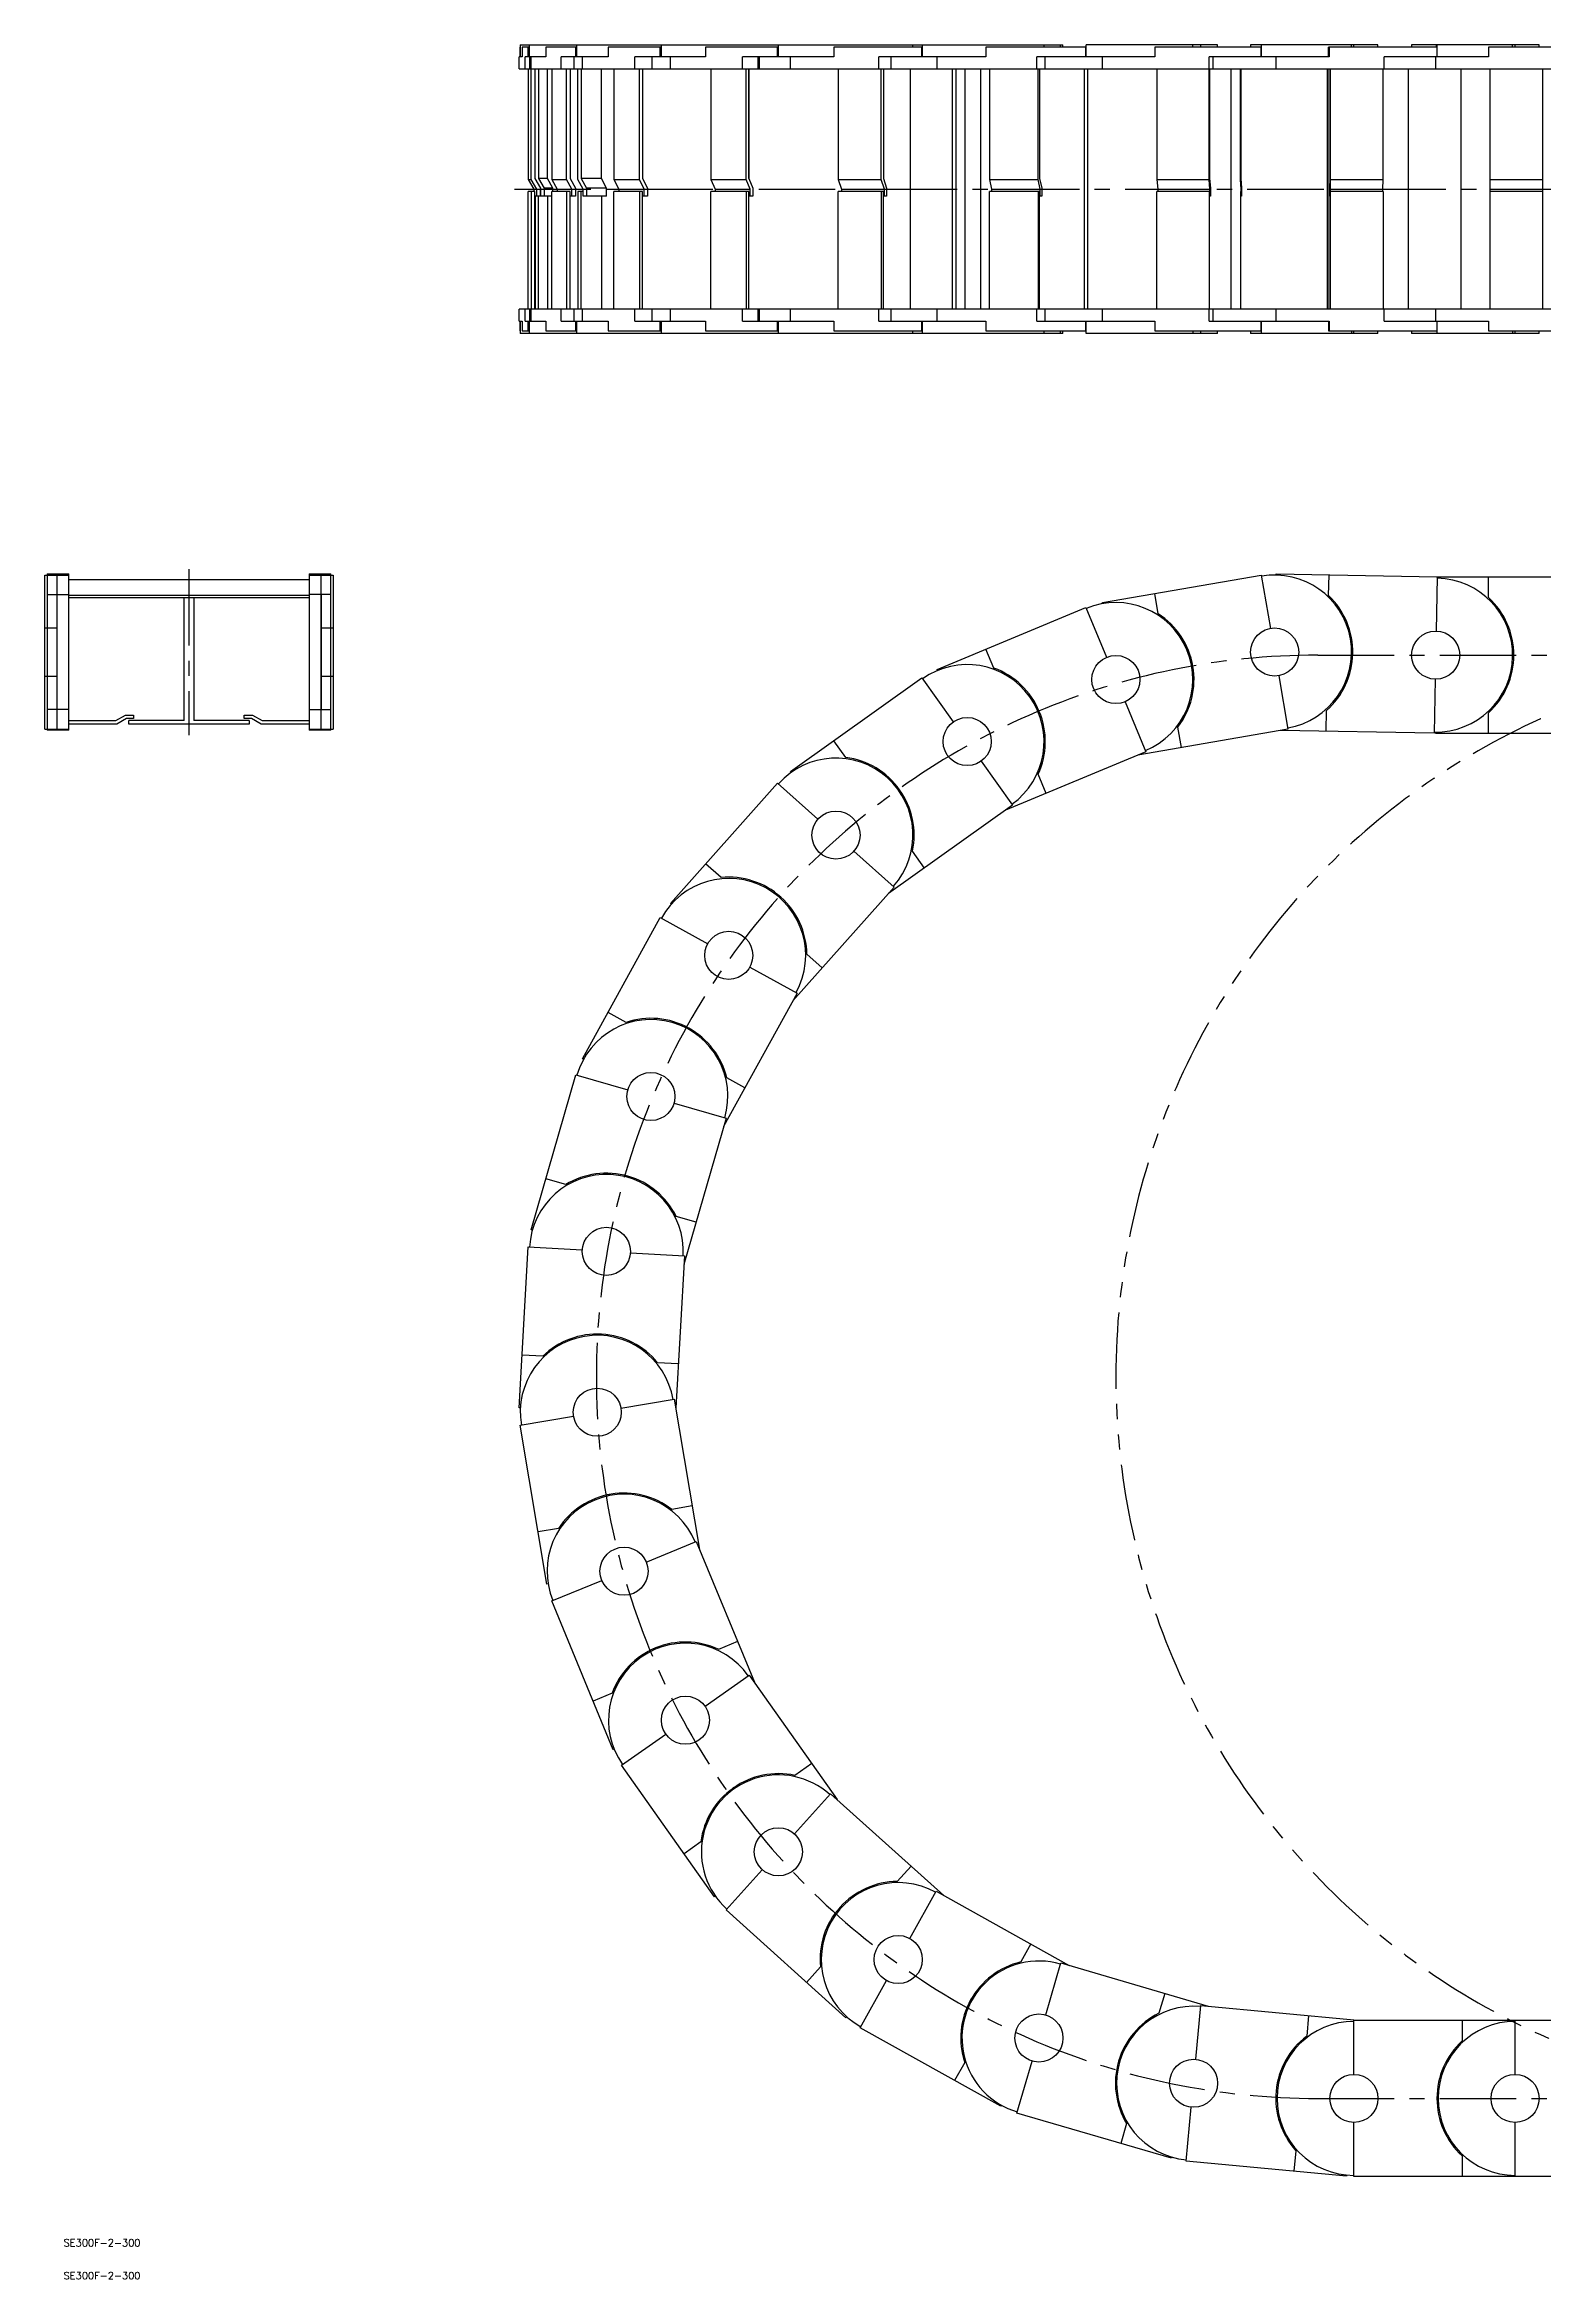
# Model space of a CAD drawing. Extents: x -197 to 1110, y -809 to 120.
# Drawn here: x -197 to 426, y -809 to 120 of the extents above; entities that cross this region are included whole.
import ezdxf

# ---------------------------------------------------------------- set-up
doc = ezdxf.new("R2010")
doc.units = 0
doc.linetypes.add('CENTER', pattern=[50.8, 31.75, -6.35, 6.35, -6.35])
doc.linetypes.add('PHANTOM', pattern=[63.5, 31.75, -6.35, 6.35, -6.35, 6.35, -6.35])
doc.layers.get('0').update_dxf_attribs({"linetype": 'CONTINUOUS'})
doc.layers.add('CENTER', color=1, linetype='CONTINUOUS')
doc.styles.get("Standard").update_dxf_attribs({"font": 'txt.shx', "height": 3, "bigfont": 'bigfont.shx'})

# ---------------------------------------------------------------- blocks, each defined once
blk = doc.blocks.new('*U2')
at = {"color": 7, "linetype": 'CONTINUOUS'}
blk.add_text('SE300F-2-300', height=3, dxfattribs=at).set_placement((-189.49, -809))
blk = doc.blocks.new('*U3')
at = {"color": 7, "linetype": 'CONTINUOUS'}
blk.add_text('SE300F-2-300', height=3, dxfattribs=at).set_placement((-189.49, -795.33))

msp = doc.modelspace()

# ---------------------------------------------------------------- linework, layer by layer
at = {"color": 7, "linetype": 'CONTINUOUS'}
for p, q in [((0, 110), (0, 115)), ((1.24, 115), (0, 115)), ((0.4, 115), (0.4, 119)), ((0.45, 119), (0.4, 119)), ((0.45, 120), (0.45, 115)), ((0.45, 120), (226.13, 120)), ((1.24, 119), (1.24, 115)), ((4.29, 119), (1.24, 119)), ((2.55, 110), (2.55, 115)), ((11.1, 115), (2.55, 115)), ((3.79, 115), (3.79, 119)), ((4.24, 115), (4.24, 110)), ((4.29, 115), (4.29, 120)), ((5.01, 110), (5.01, 115)), ((11.1, 119), (11.1, 115)), ((24.03, 119), (11.1, 119)), ((17.46, 110), (17.46, 115)), ((36.95, 115), (17.46, 115)), ((22.78, 115), (22.78, 110)), ((23.55, 115), (23.55, 119)), ((24.03, 115), (24.03, 120)), ((26.32, 110), (26.32, 115)), ((36.95, 119), (36.95, 115)), ((59.13, 119), (36.95, 119)), ((48.06, 110), (48.06, 115)), ((77.53, 115), (48.06, 115)), ((55.15, 115), (55.15, 110)), ((58.69, 115), (58.69, 119)), ((59.13, 115), (59.13, 120)), ((62.89, 110), (62.89, 115)), ((77.53, 119), (77.53, 115)), ((107.84, 119), (77.53, 119)), ((130.79, 115), (92.83, 115)), ((92.83, 110), (92.83, 115)), ((99.23, 115), (99.23, 110)), ((99.73, 115), (99.73, 110)), ((107.47, 115), (107.47, 119)), ((107.84, 115), (107.84, 120)), ((112.87, 110), (112.87, 115)), ((167.73, 119), (130.79, 119)), ((130.79, 119), (130.79, 115)), ((194.09, 115), (149.52, 115)), ((149.52, 110), (149.52, 115)), ((154.5, 115), (154.5, 110)), ((163.73, 119), (163.73, 120)), ((167.44, 115), (167.44, 119)), ((167.73, 115), (167.73, 120)), ((173.79, 110), (173.79, 115)), ((194.09, 119), (194.09, 115)), ((235.82, 119), (194.09, 119)), ((215.32, 110), (215.32, 115)), ((264.27, 115), (215.32, 115)), ((218.3, 119), (218.3, 120)), ((218.62, 115), (218.62, 110)), ((225.12, 119), (225.12, 120)), ((226.13, 119), (226.13, 120)), ((235.62, 115), (235.62, 119)), ((280.13, 120), (235.82, 120)), ((290.44, 120), (235.82, 120)), ((235.82, 115), (235.82, 120)), ((242.59, 110), (242.59, 115)), ((308.7, 119), (264.27, 119)), ((264.27, 119), (264.27, 115)), ((280.13, 119), (280.13, 120)), ((283.44, 119), (283.44, 120)), ((336.78, 115), (286.93, 115)), ((286.93, 110), (286.93, 115)), ((288.4, 115), (288.4, 110)), ((290.44, 119), (290.44, 120)), ((346.15, 120), (304.15, 120)), ((304.15, 120), (304.15, 119)), ((308.61, 115), (308.61, 119)), ((308.7, 115), (308.7, 120)), ((314.77, 110), (314.77, 115)), ((314.78, 110), (314.78, 115)), ((357.14, 120), (324.15, 120)), ((336.61, 115), (336.61, 119)), ((381.77, 119), (336.61, 119)), ((336.78, 119), (336.78, 115)), ((346.15, 119), (346.15, 120)), ((347.14, 119), (347.14, 120)), ((357.14, 119), (357.14, 120)), ((403.14, 115), (359.77, 115)), ((359.77, 110), (359.77, 115)), ((424.14, 120), (371.14, 120)), ((371.14, 120), (371.14, 119)), ((381.14, 110), (381.14, 115)), ((381.33, 120), (381.33, 119)), ((381.76, 119), (381.76, 120)), ((381.77, 115), (381.77, 119)), ((403.14, 119), (403.14, 115)), ((448.14, 119), (403.14, 119)), ((413.14, 119), (413.14, 120)), ((414.14, 119), (414.14, 120)), ((424.14, 119), (424.14, 120)), ((0, 110), (618.14, 110)), ((3.77, 110), (3.77, 64)), ((5.01, 64), (5.01, 110)), ((6.51, 110), (6.51, 64.4)), ((6.61, 64.23), (6.61, 110)), ((8.09, 110), (8.09, 64.4)), ((11.75, 64.4), (11.75, 110)), ((13.64, 110), (13.64, 64)), ((19.73, 64), (19.73, 110)), ((21.17, 110), (21.17, 64.4)), ((24.44, 64), (24.44, 110)), ((25.82, 110), (25.82, 64.4)), ((34.21, 64.4), (34.21, 110)), ((39.38, 110), (39.38, 64)), ((50.01, 64), (50.01, 110)), ((51.33, 110), (51.33, 64.4)), ((79.73, 110), (79.73, 64)), ((94.36, 64), (94.36, 110)), ((95.48, 110), (95.48, 64.4)), ((95.52, 64.32), (95.52, 110)), ((132.65, 110), (132.65, 64)), ((150.57, 64), (150.57, 110)), ((151.44, 110), (151.44, 64.4)), ((162.66, 10), (162.66, 110)), ((180.25, 10), (180.25, 110)), ((181.58, 110), (181.58, 10)), ((185.38, 110), (185.38, 10)), ((191.86, 110), (191.86, 10)), ((195.52, 110), (195.52, 64)), ((215.82, 64), (215.82, 110)), ((216.4, 110), (216.4, 64.4)), ((235.15, 10), (235.15, 110)), ((236.4, 110), (236.4, 10)), ((265.19, 110), (265.19, 64)), ((286.87, 64), (286.87, 110)), ((287.12, 110), (287.12, 64.4)), ((295.98, 110), (295.98, 10)), ((300.02, 64), (300.02, 110)), ((300.16, 110), (300.16, 64.4)), ((336.07, 110), (336.07, 10)), ((336.22, 110), (336.22, 10)), ((337.2, 64.4), (337.2, 110)), ((337.23, 110), (337.23, 64)), ((359.22, 64), (359.22, 110)), ((369.64, 110), (369.64, 10)), ((391.64, 110), (391.64, 10)), ((403.64, 110), (403.64, 10)), ((425.64, 10), (425.64, 110)), ((3.77, 64), (6.07, 60)), ((3.77, 64), (5.01, 64)), ((3.77, 10), (3.77, 59)), ((6.51, 59), (3.77, 59)), ((7.32, 60), (5.01, 64)), ((5.01, 59), (5.01, 10)), ((6.07, 60), (6.07, 59)), ((6.07, 60), (7.32, 60)), ((6.51, 64.4), (8.82, 60.4)), ((6.51, 10), (6.51, 59)), ((8.82, 57), (6.51, 57)), ((6.61, 57), (6.61, 10)), ((7.32, 57), (7.32, 60)), ((8.09, 64.4), (10.37, 60.4)), ((11.75, 64.4), (8.09, 64.4)), ((8.09, 10), (8.09, 57)), ((8.82, 60.4), (8.82, 57)), ((8.89, 60), (8.82, 60.12)), ((8.82, 59), (8.89, 59)), ((8.89, 57), (8.89, 60)), ((13.64, 57), (8.89, 57)), ((10.37, 60.4), (10.37, 57)), ((14.03, 60.4), (10.37, 60.4)), ((14.03, 60.4), (11.75, 64.4)), ((11.75, 57), (11.75, 10)), ((13.64, 64), (15.86, 60)), ((13.64, 64), (19.73, 64)), ((13.64, 10), (13.64, 59)), ((21.17, 59), (13.64, 59)), ((14.03, 59), (14.03, 60.4)), ((15.86, 60), (21.94, 60)), ((15.86, 60), (15.86, 59)), ((21.94, 60), (19.73, 64)), ((19.73, 59), (19.73, 10)), ((21.17, 64.4), (23.39, 60.4)), ((21.17, 10), (21.17, 59)), ((23.39, 57), (21.17, 57)), ((21.94, 57), (21.94, 60)), ((23.39, 60.4), (23.39, 57)), ((26.57, 60), (24.44, 64)), ((24.44, 59), (24.44, 10)), ((26.57, 59), (24.44, 59)), ((25.82, 64.4), (27.96, 60.4)), ((34.21, 64.4), (25.82, 64.4)), ((25.82, 10), (25.82, 59)), ((26.57, 57), (26.57, 60)), ((36.34, 57), (26.57, 57)), ((27.96, 60.4), (27.96, 57)), ((36.34, 60.4), (27.96, 60.4)), ((36.34, 60.4), (34.21, 64.4)), ((34.21, 57), (34.21, 10)), ((36.34, 57), (36.34, 60.4)), ((39.38, 64), (41.41, 60)), ((39.38, 64), (50.01, 64)), ((39.38, 10), (39.38, 59)), ((51.33, 59), (39.38, 59)), ((41.41, 60), (52.03, 60)), ((41.41, 60), (41.41, 59)), ((52.03, 60), (50.01, 64)), ((50.01, 59), (50.01, 10)), ((51.33, 64.4), (53.35, 60.4)), ((51.33, 10), (51.33, 59)), ((53.35, 57), (51.33, 57)), ((52.03, 57), (52.03, 60)), ((53.35, 60.4), (53.35, 57)), ((79.73, 64), (81.45, 60)), ((79.73, 64), (94.36, 64)), ((79.73, 10), (79.73, 59)), ((95.48, 59), (79.73, 59)), ((81.45, 60), (96.09, 60)), ((81.45, 60), (81.45, 59)), ((96.09, 60), (94.36, 64)), ((94.36, 59), (94.36, 10)), ((95.48, 64.4), (97.21, 60.4)), ((95.48, 10), (95.48, 59)), ((97.21, 57), (95.48, 57)), ((95.52, 10), (95.52, 57)), ((96.09, 57), (96.09, 60)), ((97.21, 60.4), (97.21, 57)), ((132.65, 64), (133.99, 60)), ((132.65, 64), (150.57, 64)), ((151.44, 59), (132.65, 59)), ((132.65, 10), (132.65, 59)), ((133.99, 60), (151.91, 60)), ((133.99, 60), (133.99, 59)), ((151.91, 60), (150.57, 64)), ((150.57, 59), (150.57, 10)), ((151.44, 64.4), (152.78, 60.4)), ((151.44, 10), (151.44, 59)), ((152.78, 57), (151.44, 57)), ((151.91, 57), (151.91, 60)), ((152.78, 60.4), (152.78, 57)), ((195.52, 64), (196.4, 60)), ((195.52, 64), (215.82, 64)), ((195.52, 10), (195.52, 59)), ((216.4, 59), (195.52, 59)), ((196.4, 60), (216.71, 60)), ((196.4, 60), (196.4, 59)), ((216.71, 60), (215.82, 64)), ((215.82, 59), (215.82, 10)), ((216.4, 64.4), (217.29, 60.4)), ((216.4, 10), (216.4, 59)), ((217.29, 57), (216.4, 57)), ((216.71, 57), (216.71, 60)), ((217.29, 60.4), (217.29, 57)), ((265.19, 64), (265.58, 60)), ((265.19, 64), (286.87, 64)), ((265.19, 10), (265.19, 59)), ((286.87, 59), (265.19, 59)), ((265.58, 60), (287.26, 60)), ((265.58, 60), (265.58, 59)), ((287.26, 60), (286.87, 64)), ((286.87, 59), (286.87, 10)), ((287.12, 59), (286.87, 59)), ((287.12, 64.4), (287.52, 60.4)), ((287.12, 10), (287.12, 59)), ((287.52, 57), (287.12, 57)), ((287.26, 57), (287.26, 60)), ((287.52, 60.4), (287.52, 57)), ((300.24, 60), (300.02, 64)), ((300.02, 59), (300.02, 10)), ((300.24, 59), (300.02, 59)), ((300.16, 64.4), (300.38, 60.4)), ((300.16, 10), (300.16, 59)), ((300.24, 57), (300.24, 60)), ((300.38, 57), (300.24, 57)), ((300.38, 60.4), (300.38, 57)), ((337.15, 60.4), (337.2, 64.4)), ((337.15, 57), (337.15, 60.4)), ((337.2, 57), (337.15, 57)), ((337.23, 64), (337.18, 60)), ((337.18, 60), (359.18, 60)), ((337.18, 60), (337.18, 57)), ((337.2, 59), (337.2, 10)), ((359.22, 59), (337.2, 59)), ((337.23, 64), (359.22, 64)), ((337.23, 10), (337.23, 59)), ((359.18, 60), (359.22, 64)), ((359.18, 59), (359.18, 60)), ((359.22, 59), (359.22, 10)), ((403.64, 64), (425.64, 64)), ((403.64, 60), (425.64, 60)), ((425.64, 59), (403.64, 59)), ((0, 5), (0, 10)), ((618.14, 10), (0, 10)), ((2.55, 5), (2.55, 10)), ((4.24, 10), (4.24, 5)), ((5.01, 5), (5.01, 10)), ((17.46, 5), (17.46, 10)), ((22.78, 10), (22.78, 5)), ((26.32, 5), (26.32, 10)), ((48.06, 5), (48.06, 10)), ((55.15, 10), (55.15, 5)), ((62.89, 5), (62.89, 10)), ((92.83, 5), (92.83, 10)), ((99.23, 10), (99.23, 5)), ((99.73, 10), (99.73, 5)), ((112.87, 5), (112.87, 10)), ((149.52, 5), (149.52, 10)), ((154.5, 10), (154.5, 5)), ((173.79, 5), (173.79, 10)), ((215.32, 5), (215.32, 10)), ((218.62, 10), (218.62, 5)), ((242.59, 5), (242.59, 10)), ((286.93, 5), (286.93, 10)), ((288.4, 10), (288.4, 5)), ((314.77, 5), (314.77, 10)), ((314.78, 5), (314.78, 10)), ((359.77, 5), (359.77, 10)), ((381.14, 5), (381.14, 10)), ((0, 5), (1.24, 5)), ((0.4, 1), (0.4, 5)), ((0.4, 1), (0.45, 1)), ((0.45, 5), (0.45, 0)), ((226.13, 0), (0.45, 0)), ((1.24, 5), (1.24, 1)), ((1.24, 1), (4.29, 1)), ((2.55, 5), (11.1, 5)), ((3.79, 1), (3.79, 5)), ((4.29, 1), (4.29, 5)), ((4.29, 0), (4.29, 1)), ((11.1, 5), (11.1, 1)), ((11.1, 1), (24.03, 1)), ((17.46, 5), (36.95, 5)), ((23.55, 1), (23.55, 5)), ((24.03, 0), (24.03, 5)), ((36.95, 5), (36.95, 1)), ((36.95, 1), (59.13, 1)), ((48.06, 5), (77.53, 5)), ((58.69, 1), (58.69, 5)), ((59.13, 0), (59.13, 5)), ((77.53, 5), (77.53, 1)), ((77.53, 1), (107.84, 1)), ((92.83, 5), (130.79, 5)), ((107.47, 1), (107.47, 5)), ((107.84, 0), (107.84, 5)), ((130.79, 5), (130.79, 1)), ((130.79, 1), (167.73, 1)), ((149.52, 5), (194.09, 5)), ((163.73, 0), (163.73, 1)), ((167.44, 1), (167.44, 5)), ((167.73, 0), (167.73, 5)), ((194.09, 5), (194.09, 1)), ((194.09, 1), (235.82, 1)), ((215.32, 5), (264.27, 5)), ((218.3, 0), (218.3, 1)), ((225.12, 0), (225.12, 1)), ((226.13, 0), (226.13, 1)), ((235.62, 1), (235.62, 5)), ((235.82, 0), (235.82, 5)), ((290.44, 0), (235.82, 0)), ((264.27, 5), (264.27, 1)), ((264.27, 1), (308.7, 1)), ((280.13, 1), (280.13, 0)), ((283.44, 0), (283.44, 1)), ((286.93, 5), (336.78, 5)), ((290.44, 0), (290.44, 1)), ((304.15, 1), (304.15, 0)), ((304.15, 0), (304.15, 0)), ((357.14, 0), (304.15, 0)), ((308.61, 1), (308.61, 5)), ((308.7, 1), (308.7, 5)), ((308.7, 0), (308.7, 1)), ((336.61, 5), (336.61, 1)), ((336.61, 1), (381.77, 1)), ((336.78, 5), (336.78, 1)), ((346.15, 1), (346.15, 0)), ((347.14, 0), (347.14, 1)), ((357.14, 0), (357.14, 1)), ((359.77, 5), (403.14, 5)), ((371.14, 1), (371.14, 0)), ((424.14, 0), (371.14, 0)), ((381.76, 0), (381.76, 1)), ((381.77, 1), (381.77, 5)), ((403.14, 5), (403.14, 1)), ((403.14, 1), (448.14, 1)), ((413.14, 1), (413.14, 0)), ((414.14, 0), (414.14, 1)), ((424.14, 0), (424.14, 1)), ((-197.33, -164.5), (-197.33, -100.5)), ((-197.33, -100.5), (-187.33, -100.5)), ((-196.33, -100), (-196.33, -165)), ((-196.33, -100), (-187.33, -100)), ((-192.33, -100), (-192.33, -165)), ((-192.33, -100.5), (-192.33, -164.5)), ((-192.33, -100.5), (-192.33, -100.5)), ((-187.33, -165), (-187.33, -100)), ((-87.33, -100), (-87.33, -165)), ((-87.33, -100), (-78.33, -100)), ((-87.33, -100.5), (-77.33, -100.5)), ((-82.34, -108.58), (-82.34, -100.5)), ((-82.34, -100.5), (-82.33, -100.5)), ((-82.33, -165), (-82.33, -100)), ((-78.33, -165), (-78.33, -100)), ((-77.33, -100.5), (-77.33, -164.5)), ((242.59, -111.9), (308.61, -100.47)), ((308.61, -100.47), (312.45, -122.64)), ((314.77, -100.5), (314.78, -100)), ((314.78, -100), (381.77, -101.29)), ((336.61, -109), (336.78, -100.42)), ((381.77, -101.29), (381.33, -123.79)), ((381.45, -101.29), (582.14, -101.29)), ((403.14, -109.86), (403.14, -101.29)), ((-196.33, -108.58), (-187.33, -108.58)), ((-87.33, -102.5), (-187.33, -102.5)), ((-87.33, -109.05), (-187.33, -109.05)), ((-87.33, -110), (-187.33, -110)), ((-139.33, -161), (-139.33, -110)), ((-135.33, -110), (-135.33, -161)), ((-78.33, -108.58), (-87.33, -108.58)), ((-82.34, -108.58), (-82.34, -156.42)), ((265.73, -116.6), (264.27, -108.14)), ((173.79, -139.72), (235.62, -113.93)), ((235.62, -113.93), (244.28, -134.69)), ((242.68, -112.39), (242.59, -111.9)), ((-192.33, -122.5), (-197.33, -122.5)), ((-192.33, -122.51), (-192.33, -122.51)), ((-82.34, -122.51), (-82.33, -122.51)), ((-77.33, -122.5), (-82.33, -122.5)), ((197.39, -139.17), (194.09, -131.25)), ((-197.33, -142.5), (-192.33, -142.5)), ((-192.33, -142.49), (-192.33, -142.49)), ((-82.33, -142.49), (-82.34, -142.49)), ((-82.33, -142.5), (-77.33, -142.5)), ((112.87, -182.12), (167.44, -143.24)), ((167.44, -143.24), (180.5, -161.57)), ((173.98, -140.18), (173.79, -139.72)), ((315.86, -142.35), (319.7, -164.52)), ((380.95, -143.78), (380.51, -166.28)), ((-187.33, -156.42), (-196.33, -156.42)), ((-87.33, -156.42), (-78.33, -156.42)), ((-82.34, -164.5), (-82.34, -156.42)), ((251.98, -153.15), (260.65, -173.92)), ((335.52, -165.41), (335.69, -156.84)), ((403.14, -166.29), (403.14, -157.71)), ((-197.33, -164.5), (-187.33, -164.5)), ((-187.33, -165), (-196.33, -165)), ((-192.33, -164.5), (-192.33, -164.5)), ((-187.33, -161), (-167.73, -161)), ((-167.33, -162.5), (-187.33, -162.5)), ((-167.73, -161), (-163.73, -158.69)), ((-163.33, -160.19), (-167.33, -162.5)), ((-163.73, -158.69), (-160.33, -158.69)), ((-160.33, -160.19), (-163.33, -160.19)), ((-139.33, -161), (-162.33, -161)), ((-162.33, -162.5), (-162.33, -161)), ((-112.33, -162.5), (-162.33, -162.5)), ((-160.33, -158.69), (-160.33, -160.19)), ((-112.33, -161), (-135.33, -161)), ((-114.33, -158.69), (-110.93, -158.69)), ((-114.33, -160.19), (-114.33, -158.69)), ((-111.33, -160.19), (-114.33, -160.19)), ((-112.33, -161), (-112.33, -162.5)), ((-107.33, -162.5), (-111.33, -160.19)), ((-110.93, -158.69), (-106.93, -161)), ((-87.33, -162.5), (-107.33, -162.5)), ((-106.93, -161), (-87.33, -161)), ((-87.33, -164.5), (-77.33, -164.5)), ((-78.33, -165), (-87.33, -165)), ((-82.33, -164.5), (-82.34, -164.5)), ((319.7, -164.52), (257.28, -175.32)), ((275.36, -172.19), (273.89, -163.74)), ((380.51, -166.28), (316.63, -165.05)), ((381.14, -166.29), (381.14, -165.79)), ((582.14, -166.29), (381.14, -166.29)), ((135.77, -176.34), (130.79, -169.35)), ((260.65, -173.92), (202.18, -198.3)), ((113.16, -182.53), (112.87, -182.12)), ((192.1, -177.86), (205.16, -196.18)), ((219.12, -191.24), (215.81, -183.32)), ((62.89, -236.98), (107.47, -186.96)), ((107.47, -186.96), (124.26, -201.94)), ((205.16, -196.18), (153.56, -232.94)), ((83.93, -226.26), (77.53, -220.56)), ((139.19, -215.24), (155.99, -230.21)), ((168.5, -222.29), (163.53, -215.31)), ((155.99, -230.21), (113.84, -277.5)), ((63.26, -237.31), (62.89, -236.98)), ((26.32, -301.57), (58.69, -242.9)), ((58.69, -242.9), (78.39, -253.77)), ((126.05, -263.81), (119.65, -258.1)), ((95.9, -263.44), (115.6, -274.31)), ((115.6, -274.31), (85, -329.77)), ((44.46, -286.45), (36.95, -282.3)), ((26.76, -301.81), (26.32, -301.57)), ((5.01, -372.66), (23.55, -308.27)), ((23.55, -308.27), (45.17, -314.5)), ((93.86, -313.71), (86.35, -309.56)), ((64.39, -320.03), (86.01, -326.26)), ((86.01, -326.26), (68.48, -387.14)), ((19.34, -353.89), (11.1, -351.52)), ((73.56, -369.5), (65.31, -367.13)), ((0, -446.7), (3.79, -379.81)), ((3.79, -379.81), (26.25, -381.08)), ((5.49, -372.79), (5.01, -372.66)), ((46.22, -382.22), (68.69, -383.49)), ((68.69, -383.49), (65.1, -446.74)), ((9.81, -425.22), (1.24, -424.74)), ((66.14, -428.42), (57.58, -427.93)), ((42.31, -446.88), (64.49, -443.13)), ((64.49, -443.13), (75.04, -505.6)), ((0.5, -446.73), (0, -446.7)), ((0.4, -453.95), (22.59, -450.21)), ((11.55, -520.02), (0.4, -453.95)), ((71.98, -487.51), (63.52, -488.93)), ((16.35, -496.9), (7.89, -498.32)), ((52.84, -510.8), (73.65, -502.22)), ((73.65, -502.22), (97.79, -560.79)), ((12.04, -519.93), (11.55, -520.02)), ((13.55, -526.99), (34.35, -518.42)), ((39.08, -588.94), (13.55, -526.99)), ((90.79, -543.83), (82.86, -547.1)), ((38.63, -565.33), (30.7, -568.6)), ((77.3, -570.78), (95.68, -557.81)), ((95.68, -557.81), (132.22, -609.56)), ((42.58, -595.3), (60.96, -582.32)), ((39.55, -588.75), (39.08, -588.94)), ((81.23, -650.03), (42.58, -595.3)), ((121.64, -594.57), (114.63, -599.51)), ((114.46, -623.85), (129.5, -607.11)), ((129.5, -607.11), (176.62, -649.46)), ((75.55, -627.11), (68.54, -632.06)), ((86.05, -655.45), (101.09, -638.72)), ((162.97, -637.2), (157.24, -643.58)), ((81.64, -649.74), (81.23, -650.03)), ((162.47, -667.34), (173.43, -647.68)), ((173.43, -647.68), (228.76, -678.52)), ((135.88, -700.24), (86.05, -655.45)), ((212.73, -669.59), (208.56, -677.08)), ((218.94, -699.09), (225.26, -677.5)), ((225.26, -677.5), (286.58, -695.44)), ((125.25, -679.16), (119.52, -685.54)), ((141.78, -704.46), (152.74, -684.81)), ((268.45, -690.13), (266.04, -698.36)), ((281.37, -717.54), (283.48, -695.14)), ((283.48, -695.14), (348.67, -701.29)), ((136.21, -699.87), (135.88, -700.24)), ((200.31, -737.08), (141.78, -704.46)), ((328.29, -699.36), (327.48, -707.91)), ((347.14, -701.29), (682.14, -701.29)), ((347.14, -723.79), (347.14, -701.29)), ((392.14, -701.29), (392.14, -709.86)), ((414.14, -723.79), (414.14, -701.29)), ((185.27, -718.88), (181.09, -726.37)), ((207.01, -739.88), (213.32, -718.29)), ((200.55, -736.64), (200.31, -737.08)), ((271.31, -758.69), (207.01, -739.88)), ((277.39, -759.86), (279.5, -737.46)), ((252.6, -744.28), (250.2, -752.52)), ((347.14, -766.29), (347.14, -743.79)), ((414.14, -766.29), (414.14, -743.79)), ((271.45, -758.21), (271.31, -758.69)), ((344.09, -766.14), (277.39, -759.86)), ((322.99, -755.54), (322.19, -764.08)), ((392.14, -757.71), (392.14, -766.29)), ((344.14, -765.64), (344.09, -766.14)), ((682.14, -766.29), (347.14, -766.29))]:
    msp.add_line(p, q, dxfattribs=at)
for centre in [(314.15, -132.49), (314.15, -132.49), (381.14, -133.79), (248.13, -143.92), (248.13, -143.92), (186.3, -169.71), (186.3, -169.71), (131.73, -208.59), (87.15, -258.6), (54.78, -317.27), (36.24, -381.65), (32.45, -448.54), (43.6, -514.61), (69.13, -576.55), (107.78, -631.28), (157.61, -676.07), (216.13, -708.69), (280.44, -727.5), (347.14, -733.79), (414.14, -733.79)]:
    msp.add_circle(centre, 10, dxfattribs=at)
for centre, radius, start, end in [((314.15, -132.49), 32, 279.8199, 99.8199), ((381.14, -133.79), 32, 268.89574, 88.89574), ((314.15, -132.49), 32.5, 311.49941, 46.29208), ((381.14, -133.79), 32.5, 312.60367, 47.39633), ((248.13, -143.92), 32, 292.6427, 112.6427), ((248.13, -143.92), 32.5, 322.42357, 57.21623), ((186.3, -169.71), 32, 305.4655, 125.4655), ((186.3, -169.71), 32.5, 335.24637, 70.03904), ((131.73, -208.59), 32.5, 348.06917, 82.86184), ((131.73, -208.59), 32, 318.2883, 138.2883), ((87.15, -258.6), 32, 331.11111, 151.11111), ((87.15, -258.6), 32.5, 0.89197, 95.68464), ((54.78, -317.27), 32, 343.93391, 163.93391), ((54.78, -317.27), 32.5, 13.71477, 108.50744), ((36.24, -381.65), 32, 356.75671, 176.75671), ((36.24, -381.65), 32.5, 26.53757, 121.33024), ((32.45, -448.54), 32, 9.57951, 189.57951), ((32.45, -448.54), 32.5, 39.36038, 134.15304), ((43.6, -514.61), 32, 22.40231, 202.40231), ((43.6, -514.61), 32.5, 52.18318, 146.97584), ((69.13, -576.55), 32, 35.22511, 215.22511), ((69.13, -576.55), 32.5, 65.00598, 159.79864), ((107.78, -631.28), 32.5, 77.82878, 172.62144), ((107.78, -631.28), 32, 48.04791, 228.04791), ((157.61, -676.07), 32.5, 90.65158, 185.44425), ((157.61, -676.07), 32, 60.87071, 240.87071), ((216.13, -708.69), 32.5, 103.47438, 198.26705), ((216.13, -708.69), 32, 73.69351, 253.69351), ((280.44, -727.5), 32, 84.61767, 264.61767), ((280.44, -727.5), 32.5, 116.29718, 211.08985), ((347.14, -733.79), 32, 90, 270), ((414.14, -733.79), 32, 90, 270), ((347.14, -733.79), 32.5, 127.22134, 222.01401), ((414.14, -733.79), 32.5, 132.60367, 227.39633)]:
    msp.add_arc(centre, radius, start, end, dxfattribs=at)
at = {"color": 3, "linetype": 'PHANTOM'}
msp.add_arc((548.14, -433.79), 300, 90, 270, dxfattribs=at)
at = {"layer": 'CENTER', "color": 1, "linetype": 'CENTER'}
for p, q in [((-2, 60), (778.14, 60)), ((-137.33, -98), (-137.33, -167)), ((332.08, -133.79), (678.14, -133.79)), ((332.08, -733.79), (778.14, -733.79))]:
    msp.add_line(p, q, dxfattribs=at)
msp.add_arc((332.08, -433.79), 300, 90, 270, dxfattribs=at)

# ---------------------------------------------------------------- block references
at = {"color": 7, "linetype": 'CONTINUOUS'}
for name in ['*U3', '*U2']:
    msp.add_blockref(name, (0, 0), dxfattribs=at)

doc.saveas('drawing.dxf')
